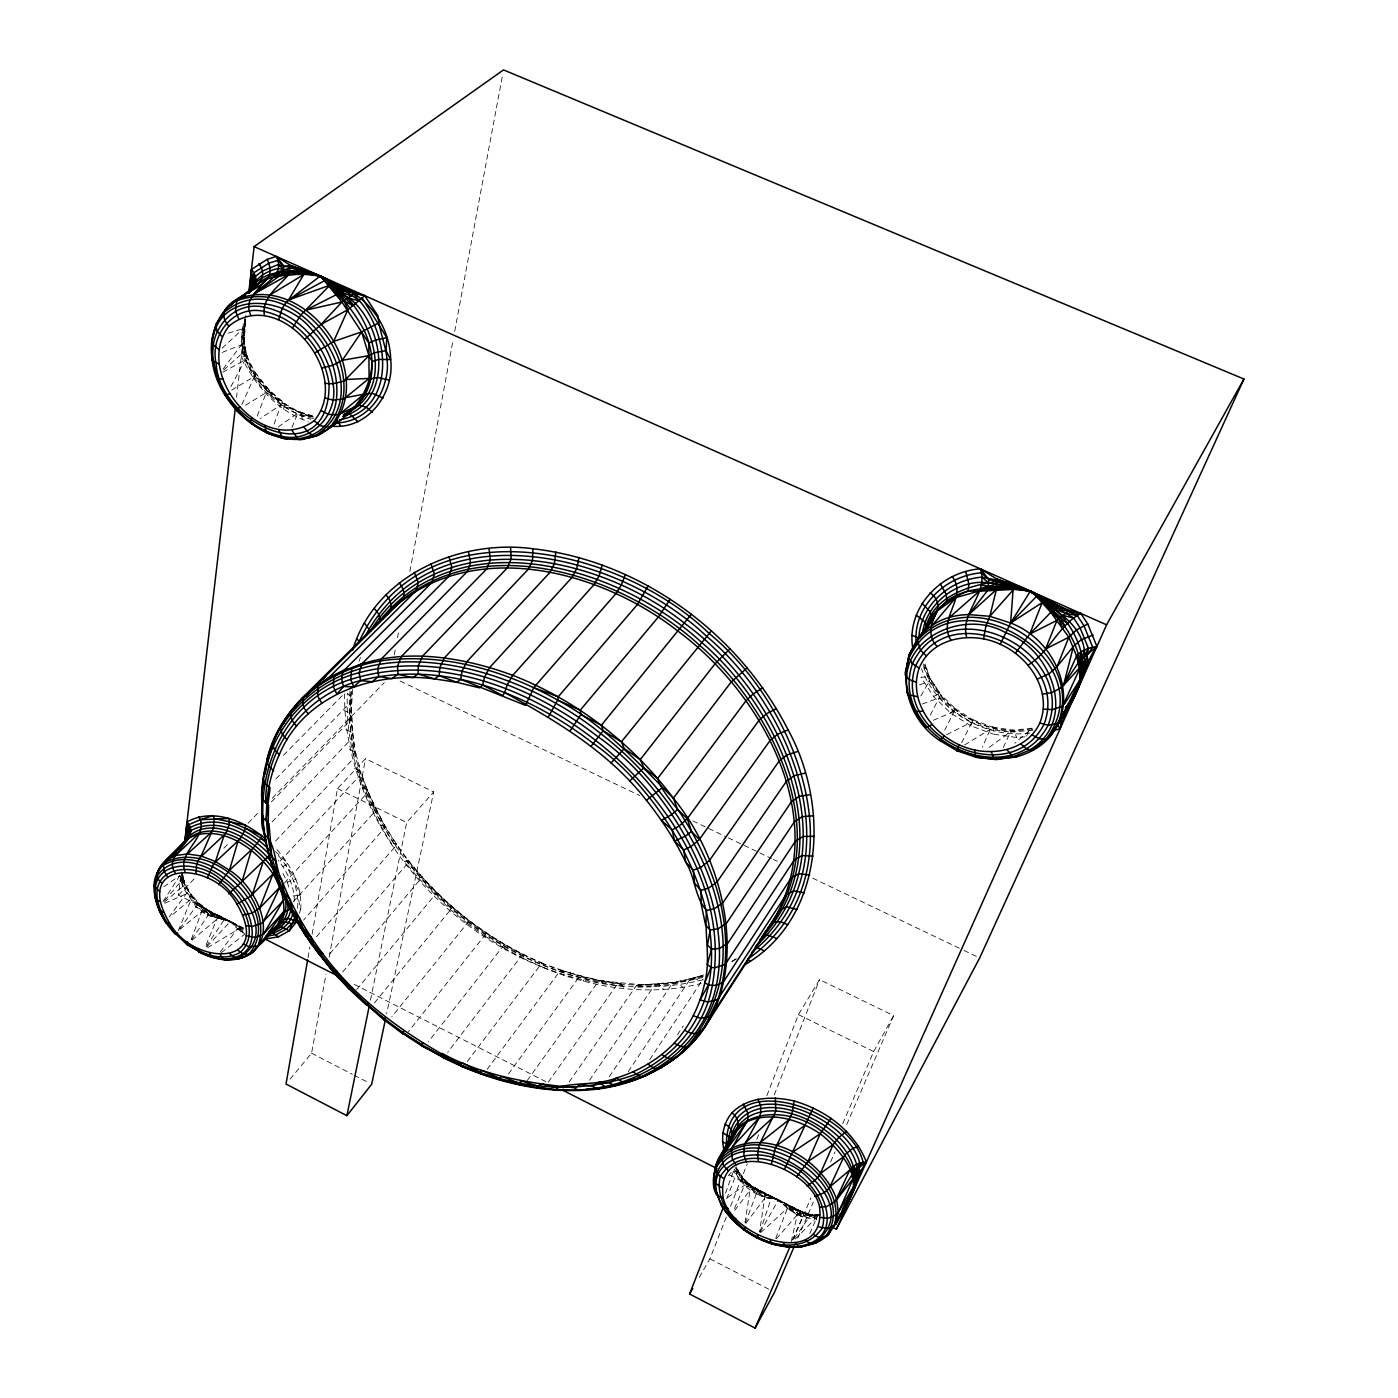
<?xml version="1.0" encoding="UTF-8"?>
<svg xmlns="http://www.w3.org/2000/svg" width="1398" height="1398" viewBox="0 0 1398 1398"><rect width="100%" height="100%" fill="white"/><g stroke="black" fill="none" stroke-linecap="round" stroke-linejoin="round"><path stroke-width="0.75" stroke-dasharray="5 3.75" d="M191.701 939.666L208.057 915.323L209.385 910.919L197.38 903.091L191.561 895.926L182.317 880.757L182.194 872.562L183.889 881.352L188.59 890.613L169.525 916.476M759.918 1232.005L771.783 1196.723L750.342 1185.469L744.173 1179.825L735.82 1167.68M735.837 1170.86C751.058 1192.11 779.123 1198.191 799.866 1212.8C805.3 1214.932 814.684 1211.944 816.799 1219.231L778.441 1199.764L756.528 1191.044L750.569 1186.745L739.105 1172.171L733.391 1171.07L740.346 1180.419L765.3 1193.56L759.568 1231.918M222.859 372.183L244.912 360.125L247.306 357.399L244.178 343.454L245.454 319.915L236.542 397.469M294.296 901.221C294.419 886.332 287.394 871.95 278.342 860.399M278.447 855.646C290.976 870.43 299.591 889.67 297.477 909.347L300.692 909.102C302.597 886.21 290.662 865.013 275.913 848.411M245.559 319.845C235.021 363.532 272.051 405.385 312.051 417.355M191.264 939.421L203.409 907.18L198.306 902.759L195.895 903.929L189.813 896.467L180.167 880.635L181.216 875.375M702.984 979.788C530.821 1022.62 342.3 867.494 344.52 691.765M313.414 418.509C269.866 409.911 231.841 364.476 245.122 319.233M351.649 691.241C348.784 706.969 355.302 724.566 350.95 739.42L272.033 821.972M245.332 319.967C233.641 363.917 271.596 406.731 312.54 416.604M312.68 416.202C282.676 408.688 258.979 384.485 247.114 356.507L245.978 356.001L244.196 343.104L244.51 328.285L243.811 342.755L241.33 356.315C254.436 385.236 277.678 411.222 308.276 421.584M302.44 419.819L301.217 412.76L280.928 404.913L260.115 418.544M745.396 1222.953L756.248 1193.962L756.405 1189.925L742.495 1179.825L740.346 1180.419L749.765 1184.595L771.818 1197.859C754.536 1196.496 740.765 1185.399 734.142 1169.41C744.715 1181.467 753.889 1197.667 771.818 1198.733C789.433 1201.581 803.483 1218.532 822.688 1215.404M222.177 352.436L242.903 344.24L245.314 319.198M924.707 664.644L929.041 676.912L940.924 694.526L929.827 716.073M245.856 315.424C239.058 335.677 239.145 359.915 255.659 375.695L231.701 390.077M569.126 1082L636.527 985.45L675.059 982.06L692.534 978.303L696.99 979.264L701.114 983.476C648.689 996.966 592.839 988.054 543.438 967.626L542.721 963.205C490.296 941.064 443.83 905.31 408.6 860.661C391.772 838.905 377.617 815.104 367.202 789.625C365.839 787.948 363.532 787.843 361.54 787.79M244.301 328.425C239.477 336.184 241.365 349.448 247.306 357.399L243.811 342.755L245.786 319.775M814.387 1215.474C789.59 1209.707 768.481 1193.927 744.452 1185.364L736.274 1167.033M1024.979 736.833L1016.695 737.515L993.331 734.142L993.576 728.76L992.458 726.977L990.273 729.319L982.392 747.091M243.846 928.289L178.472 895.104L180.639 876.494M350.042 691.084C345.725 746.078 365.315 800.844 395.686 846.087L315.354 937.988M350.933 692.569L349.413 721.246L354.218 757.786L274.41 842.295M352.593 689.598L350.758 719.306L355.546 755.899L354.218 757.786M247.306 357.399L244.912 349.937L244.021 355.948C256.935 384.415 280.194 410.191 310.828 419.278M744.994 1222.726L750.569 1186.745L749.765 1184.595L744.173 1179.825L742.495 1179.825M744.173 1179.825L745.396 1183.302L733.828 1209.952M184.553 888.656L187.909 888.726L193.116 897.324L169.857 916.948M308.014 957.717L309.884 947.023M312.121 934.161L337.477 788.577L365.472 758.712L433.695 791.897L386.617 1013.812M290.05 1079.169L311.579 1053.201L326.031 974.249M329.159 957.176L365.472 758.712M394.306 654.963L395.494 648.532M397.504 637.803L398.692 631.389M409.894 571.38L453.109 339.924M454.7 331.361L502.721 74.181M543.438 967.626L523.656 958.591L523.621 954.485L521.629 955.585L447.692 1052.24M370.453 1000.147L406.678 822.531L433.695 791.897M252.129 376.516L256.655 374.384L255.659 375.695M351.457 699.297L349.657 703.404L274.2 780.626M791.233 1241.616L797.244 1214.827C804.427 1207.051 813.688 1220.262 822.199 1216.924M243.2 927.923L218.123 916.214L195.895 903.929L218.228 915.742L204.842 947.896M355.546 755.899L350.723 715.217L350.968 697.113L347.368 693.216C345.026 748.122 363.847 802.644 394.358 847.852M206.327 946.376L223.802 920.338C224.798 914.676 211.884 915.445 209.385 911.356C195.283 903.964 185.445 889.268 181.723 874.012L182.701 887.136L195.895 906.673L208.057 915.323L230.355 921.439L241.242 927.433L205.751 948.735M182.893 879.237L182.124 873.278L182.893 879.237L163.514 901.832M354.62 768.498L360.562 771.014L359.164 776.222L280.019 861.168M299.417 913.191L300.692 909.102L297.582 895.594L291.081 896.083M961.702 742.722L973.06 719.795L970.824 725.789L993.331 734.142M970.824 725.789L950.465 712.945L933.497 696.431L920.95 677.209L929.041 676.912L940.138 693.95L955.533 708.751L944.768 730.106M283.619 409.23L284.545 403.375L269.395 390.322L256.655 374.384M523.656 958.591L504.311 948.176L505.202 944.978L504.259 944.664L428.47 1041.685M274.095 424.118L280.928 404.913L282.274 403.34L284.545 403.375M359.059 661.359L360.492 657.375M291.955 427.526L298.176 412.288M725.492 1193.263L733.408 1171.402M359.303 769.756L374.315 807.153L385.306 827.197L303.593 920.094M257.215 416.062L266.336 392.488L269.395 390.322L266.511 394.498M775.698 1238.366L787.389 1208.309L790.726 1206.474L803.256 1212.293M726.663 1198.872L739.28 1166.474M766.873 1095.63L798.415 1014.651L819.56 979.596L893.654 1015.63L846.174 1125.862M699.227 1277.353L709.922 1258.829L726.593 1216.33M730.577 1206.212L747.266 1163.73M756.79 1139.44L759.184 1133.376M774.282 1094.931L819.56 979.596M223.872 369.858L245.314 350.409M809.722 1233.735L817.515 1215.998L797.262 1214.827L787.389 1208.309L778.441 1199.764L765.3 1193.56M179.608 928.919L198.638 902.986L192.749 895.891L189.813 896.467M178.35 930.631L190.81 900.399M1003.31 747.546L1011.191 730.472L1032.091 728.183L1014.878 743.159M1026.586 736.099L1028.963 730.507L1032.825 729.179M792.911 1239.921L810.962 1197.841M842.749 1123.712L873.68 1051.558L893.654 1015.63M797.839 1238.069L813.374 1202M830.639 1161.93L834.956 1151.9M395.686 846.087L396.193 843.658L391.632 843.798M920.845 695.977L930.264 679.515L925.249 664.05M241.889 404.564L254.087 377.25L267.822 390.898M792.474 1239.851L802.697 1216.959L807.03 1213.953M504.311 948.176L485.543 936.45L486.277 933.427L408.443 1031.602M230.95 386.547L244.912 360.125M244.912 349.937L241.33 356.315L245.978 356.001M760.285 1232.057L778.441 1199.764L799.866 1212.8L809.914 1216.068L812.92 1214.792L820.906 1214.722M163.094 901.5L179.853 875.515L192.277 898.704L208.057 915.323L230.355 921.439L240.491 927.556M677.366 1034.974L683.255 1025.992M649.721 1059.649L703.072 979.124M628.209 1071.637L688.917 980.907L692.534 978.303L701.761 975.315M609.213 1076.792L671.564 984.629L673.172 982.916L677.104 982.112L682.801 987.372M589.467 1080.252L653.53 986.691L656.92 984.157L677.104 982.112M794.326 1238.523L809.914 1216.068M548.313 1082.104L616.011 985.957L620.747 983.51L624.294 988.736M485.543 936.45L467.474 923.501L469.379 920.618L391.737 1016.94M527.203 1080.584L598.309 981.536L601.262 980.732L620.747 983.51M508.47 1073.944L578.964 977.237L581.673 976.398L601.262 980.732L604.093 985.835M220.29 952.073L237.311 928.779L230.355 921.439L209.385 910.919M487.186 1069.313L559.654 971.453L562.118 970.527L581.673 976.398L583.787 981.309M467.299 1061.484L541.742 963.292L582.704 977.272L622.197 984.472M745.973 1223.163L765.457 1197.265L778.441 1199.764C789.188 1208.868 800.617 1220.716 816.135 1217.885L795.252 1239.117M223.138 368.967L241.592 344.659L242.588 352.541M734.719 1210.388L749.905 1190.345M164.213 902.217L184.134 885.353L184.728 882.365L181.915 871.88M374.472 1002.908L452.725 907.04L450.226 909.434L418.614 878.276L404.494 861.395L408.6 860.661L406.608 864.628L328.425 955.341M356.7 989.574L436.962 892.448L433.904 894.336M342.702 972.012L422.231 876.948L418.614 878.276M776.327 1238.768L797.244 1214.827L802.697 1216.959M283.078 866.568L287.639 863.317L274.742 850.823M293.248 901.762L373.825 812.71L375.398 808.027L370.051 806.873M284.353 883.152L365.717 794.571L367.202 789.625M206.921 946.691L230.355 921.439L243.042 929.653M728.271 1175.648L731.206 1172.538M950.465 712.945L955.533 708.751M178.472 895.104L195.126 877.909M223.872 848.236L229.919 841.98M248.075 823.23L258.665 812.29M272.278 798.241L384.24 682.626M271.439 801.875L349.413 721.246C353.729 717.139 348.993 711.425 344.31 710.586M283.427 755.322L342.597 695.295M222.212 348.119L243.13 328.757M760.792 1232.529L787.389 1208.309L797.244 1214.827M192.12 940.085L217.424 918.766L195.895 906.673M180.01 929.286L201.539 911.636L208.057 915.323M221.251 952.72L244.895 934.074L237.311 928.779L243.374 933.025M989.225 747.371L1009.88 732.133L1035.935 730.071M727.642 1197.544L744.452 1185.364M278.185 426.984L296.935 413.773L314.585 417.216M163.846 886.734L179.853 875.515L182.701 887.136M282.92 873.453L287.411 882.243L295.974 879.097L285.856 865.292M245.384 405.28L266.336 392.488L282.274 403.34M964.585 744.959L990.273 729.319L1009.88 732.133M731.696 961.422L737.13 958.189M732.08 961.527L737.532 958.277M933.497 696.431L938.565 694.107L940.924 694.526M946.673 734.701L971.33 722.294L990.273 729.319M242.903 344.24L244.178 343.454L244.003 328.565M164.789 903.248L186.388 893.846M933.375 720.267L954.222 711.495L971.33 722.294M922.278 704.033L939.945 697.602L954.222 711.495M919.535 684.828L929.408 681.438L939.945 697.602M690.542 979.194L707.091 973.812M702.18 975.909L673.172 982.916L636.527 985.45M703.369 976.223L671.564 984.629L634.972 987.128M702.652 977.429C556.421 1015.42 402.449 906.725 357.276 768.9M297.582 895.594L300.395 894.703L293.65 880.565M228.258 333.178L242.483 328.827M380.116 825.571L384.101 825.397L396.316 844.654M1031.969 728.777C986.831 737.637 936.433 709.188 924.777 663.91M1029.872 733.129C985.136 738.791 937.237 711.04 921.457 668.559M819.141 1214.914L798.59 1213.639L788.14 1207.785M638.239 984.611L658.808 984.227L663.805 989.539M805.615 1214.39L812.92 1214.792M992.458 726.977L1013.847 730.333L1016.695 737.515M623.403 986.254C537.793 976.52 459.488 927.503 406.451 860.591M1015.035 731.836C975.14 729.773 935.14 703.998 922.995 664.959M349.413 749.101L355.564 752.316L360.964 772.587M198.324 903.755C208.686 919.639 229.534 917.7 242.588 929.792M299.871 412.043L312.401 415.8M560.982 970.562L599.829 980.697L639.969 984.681L644.251 989.976M771.818 1198.261C753.749 1195.5 742.74 1180.559 735.121 1165.285M217.651 917.997L223.907 919.936M208.599 913.977L230.355 921.439L243.549 932.938M345.953 729.739L350.898 732.01L352.733 735.54M756.475 1192.372L765.51 1195.552M1012.536 729.861L1013.847 730.333M756.143 1189.034L778.441 1199.764C766.943 1195.045 754.046 1191.288 745.676 1181.625M197.38 905.013L224.152 918.958M203.094 908.683L208.984 912.894L223.995 919.587M973.06 719.795L993.174 727.362M541.742 963.292L562.94 971.348L563.534 975.227M183.889 881.352L180.167 880.635L182.876 877.297L184.728 882.365M243.479 929.233L239.722 927.748L243.654 929.53M218.001 916.739L224.064 919.272M242.099 930.002L238.149 928.359L243.147 931.208M790.097 1206.701L808.359 1214.093L816.799 1219.231L728.707 1174.512M543.35 963.938C483.691 939.141 431.615 896.607 395.319 843.169M765.405 1194.172L771.801 1197.09M789.468 1206.998L801.071 1212.311M218.228 915.742L230.355 921.439L209.246 912.02L198.306 902.759L203.409 907.739M400.125 681.071L639.812 795.584M692.849 820.923L726.244 836.878M728.218 837.821L771.434 858.459M773.391 859.403L777.323 861.273M812.692 878.171L961.999 949.504M963.973 950.448L977.726 957.018M337.477 788.577L406.678 822.531M798.415 1014.651L873.68 1051.558M354.288 984.384L546.356 1081.895M311.579 1053.201L352.279 1074.223M354.218 1075.219L367.796 1082.227M709.922 1258.829L768.83 1289.236M524.058 955.131C479.007 932.501 439.077 899.91 407.849 860.347M808.586 1217.955L798.59 1213.639L788.822 1207.348M209.246 912.02L217.843 917.333M955.184 708.594L973.218 719.97M209.385 911.356L198.306 902.759M756.405 1189.925L745.256 1180.436M450.226 909.434L467.474 923.501M735.033 1167.26L739.542 1175.421M385.306 827.197L367.552 791.041L360.562 771.014M923.257 663.98L929.408 681.438M183.155 878.206L184.816 883.728L182.09 880.338L180.971 874.764M287.411 882.243L289.508 890.142M355.564 752.316L356.018 754.029M245.069 351.003L243.619 328.67"/><path stroke-width="1.5" d="M1000.199 644.251C972.396 631.022 931.889 637.016 919.168 668.122C908.298 699.402 930.823 731.94 958.941 744.68C986.289 757.873 1025.887 752.893 1039.832 722.993C1052.519 691.189 1029.243 657.025 1000.199 644.251L1010.649 622.966L1013.463 584.748L996.757 578.964L980.417 568.864C940.452 571.415 904.96 609.091 913.086 650.07M236.961 904.104C273.851 968.045 192.924 965.756 169.56 923.047C131.534 858.687 213.457 860.329 236.961 904.104L250.364 896.345L275.004 871.933C257.948 844.427 210.504 813.321 183.225 843.378L186.546 839.08C218.472 821.814 255.257 847.293 273.012 873.855C282.815 889.81 292.322 919.657 271.212 930.876M249.263 292.916L251.465 269.464L267.158 259.346C270.111 265.358 272.068 274.095 266.581 279.251C258.228 293.091 208.005 302.702 228.923 326.118C192.382 373.808 262.981 458.212 314.148 420.781C353.851 374.192 279.583 284.266 228.923 326.118M287.988 903.23C288.967 914.869 282.309 926.891 271.055 930.928M724.444 1151.62C720.582 1138.234 722.871 1123.52 732.01 1112.756C751.041 1128.256 719.987 1148.492 716.475 1163.66C713.854 1173.359 708.681 1195.36 723.203 1197.841C731.573 1238.279 826.515 1270.1 819.577 1207.208C812.081 1165.67 714.395 1133.743 723.203 1197.841M1052.677 731.084L1060.226 728.498L1057.674 725.614L1078.277 688.113L1080.112 679.603L1079.571 660.817L1080.969 651.73C1072.249 619.209 1045.285 594.395 1013.463 584.748M840.111 1213.779L842.278 1215.91L842.575 1209.847C852.465 1196.531 858.931 1180.96 856.52 1164.202C843.641 1117.981 741.394 1075.132 729.773 1142.393M267.158 259.346L276.332 256.463C289.928 283.777 237.975 287.569 250.749 315.074M944.332 736.012L939.823 740.556C885.878 705.081 897.132 615.767 968.779 614.596L987.704 590.34L988.84 579.523L980.417 568.864C988.823 593.643 959.622 612.551 966.717 637.436M212.513 347.263L212.059 358.954C216.83 411.536 285.07 465.132 332.409 425.936C377.617 370.19 304.956 273.099 238.569 298.77C217.441 311.3 207.918 336.796 212.409 360.614L219.189 364.092M330.26 425.988C366.835 430.933 394.778 394.061 390.671 359.601C389.85 324.266 366.87 295.502 334.646 283.532C308.871 266.214 271.736 265.9 250.871 290.714C258.56 285.646 256.865 275.441 251.465 269.464L252.479 286.153L249.962 292.392M422.685 1042.646L421.916 1045.756L441.855 1056.766L461.025 1065.818L482.729 1074.014L461.812 1066.447L442.432 1057.307L442.083 1053.358C482.922 1075.744 529.073 1083.502 574.718 1087.714L576.623 1089.514L580.799 1090.37C539.908 1092.048 499.243 1082.489 461.812 1066.447L460.658 1064.35C408.373 1036.652 358.622 1002.069 323.025 954.03C306.057 931.452 291.85 906.778 281.854 880.338C274.864 867.092 276.664 850.001 267.927 838.014L268.556 805.405L265.603 802.749C265.568 746.427 305.9 694.299 360.509 680.581C442.502 659.244 528.619 693.425 593.259 743.404C691.835 812.098 779.769 1004.096 635.548 1074.363C512.28 1119.746 376.604 1038.015 308.154 936.625C273.222 883.938 251.116 815.069 279.32 754.658C303.785 694.981 374.175 670.883 434.359 678.886L439.147 675.671L439.881 667.493L444.354 657.916L528.479 569.056L532.516 560.214L532.918 548.75C459.662 538.859 374.944 575.207 352.646 650.175M198.376 948.526L198.726 951.828C215.065 960.758 237.398 964.148 253.108 951.968C265.707 935.769 290.033 922.488 285.384 898.477L261.461 923.362L252.339 926.385L245.996 925.843M335.223 422.895C360.247 423.245 381.27 402.729 385.726 378.736C391.824 356.839 379.784 336.638 377.984 315.896L364.721 295.677L345.568 289.596L320.352 275.983L290.697 265.515L276.332 256.463L283.951 266.336C312.593 269.517 336.219 284.476 359.111 300.483C389.972 334.471 397.102 409.894 339.295 419.837M974.948 750.079L975.105 755.654L976.555 757.436L996.372 759.586L1017.22 756.423L993.803 758.485M266.371 839.744C245.611 821.5 213.387 807.223 187.017 821.937C202.99 840.792 161.329 853.234 175.292 872.911M318.796 953.034L333.266 971.942L349.046 988.893L366.189 1004.952L368.443 1002.925M732.01 1112.756C748.245 1096.556 773.164 1095.997 794.204 1101.03L791.915 1113.804L775.348 1148.09L771.469 1163.992M265.113 425.569L266.267 432.646L284.283 438.762L302.789 439.461L304.974 438.256M297.075 917.368L296.883 921.387L289.281 930.788L278.429 936.8L265.061 939.054L336.831 975.507M1042.628 694.055L1051.331 692.761L1061.764 687.466L1079.571 660.817L1096.906 646.47C1085.04 662.512 1079.903 687.781 1071.27 702.285C1081.248 687.309 1083.345 669.188 1080.969 651.73L1088.395 648.253L1096.906 646.47L1087.749 623.98L1080.811 613.407C1065.381 610.734 1050.282 600.756 1036.477 596.439L1010.649 622.966L989.836 616.291L968.779 614.596L996.355 589.676C1027.093 582.04 1051.209 603.884 1077.264 615.504L1083.887 625.605L1092.659 647.117L1086.945 655.365L1083.485 675.024L1078.277 688.113L1065.573 712.316L1060.226 728.498L1061.362 719.288M845.388 1203.783L854.195 1189.279L856.52 1174.04L854.37 1170.947C846.105 1123.677 749.852 1079.728 730.735 1140.751L728.183 1136.102L722.888 1132.799M357.958 421.812L350.321 414.437L344.974 413.895C375.713 398.884 377.635 357.766 364.004 330.173C355.249 313.467 343.296 299.102 330.505 285.402C321.697 272.033 303.978 271.806 290.697 265.515L283.951 266.336L278.202 264.537L262.142 271.142L255.397 276.385L249.106 292.671M916.214 615.137L924.969 622.04L926.42 627.23L931.348 617.322L946.761 601.035L946.306 594.5L940.26 583.84M1084.411 649.825C1085.267 672.386 1078.277 694.212 1064.227 711.949L1065.573 712.316L1078.277 688.113L1081.877 676.684L1083.59 663.858L1081.51 658.755L1084.411 649.825C1080.689 626.269 1061.344 613.792 1043.153 601.926C1027.163 585.011 1003.187 581.271 981.745 577.164C949.889 579.716 920.461 604.932 918.818 637.925L911.933 635.286M278.849 430.042L282.379 437.923L300.43 439.636L317.713 435.617L332.409 425.936C355.511 411.728 371.064 388.819 372.165 361.453L378.998 359.391L390.671 359.601L386.023 350.688L386.809 337.687L362.082 297.949L364.721 295.677L343.681 290.976L320.352 275.983L278.167 268.486C265.795 271.142 254.523 278.656 249.875 290.749L253.789 272.837L268.8 263.191L277.59 260.43L283.951 266.336L282.204 274.078L253.685 294.122L266.581 279.251L289.788 271.928L304.694 272.977L305.271 270.461M745.186 964.515C825.711 917.298 829.398 804.776 788.105 729.896C738.843 633.574 641.175 561.105 532.918 548.75M602.276 564.949L599.113 575.889L594.063 584.591L512.751 675.321L507.229 684.74L504.678 692.569C556.893 721.193 609.266 752.474 646.418 800.32C661.691 819.438 675.042 840.058 685.719 862.094C695.295 877.035 694.579 897.306 706.584 910.413C704.208 934.458 710.9 958.748 704.784 982.689C700.066 1005.11 689.756 1026.289 674.168 1043.17C658.423 1059.579 638.274 1071.2 616.64 1077.945C597.278 1085.547 575.626 1082.139 556.334 1087.644L542.302 1084.114L537.496 1086.001L522.345 1081.231L518.378 1082.803L502.197 1076.652L499.103 1078.085L481.995 1070.431L479.811 1071.917L461.899 1062.637L460.658 1064.35M846.804 1202.088C866.393 1178.706 838.468 1148.195 820.224 1133.743C799.184 1119.693 771.224 1110.973 746.951 1121.755C729.441 1134.739 717.908 1156.565 713.539 1177.658M185.06 841.474L187.017 821.937L187.944 834.781L183.225 843.378L188.485 838.223C176.253 852.431 156.244 863.125 154.077 883.606C152.976 902.916 162.587 920.793 175.536 934.458L177.703 933.043M578.702 1090.423C626.951 1089.619 676.352 1068.404 704.19 1027.897L770.665 924.987C833.82 823.527 764.077 695.156 678.24 631.354C599.305 569.336 469.955 535.784 389.028 611.887L301.461 698.773C276.105 724.514 262.876 760.197 261.548 796.004C264.362 808.813 257.145 828.315 267.927 838.014M262.457 789.695L263.506 777.952M721.49 1205.303C738.074 1232.18 769.337 1248.309 800.6 1246.964L817.236 1242.175C782.373 1256.889 740.189 1236.251 721.49 1205.303L721.665 1203.381M578.982 557.435L576.762 568.654L572.044 577.444L489.737 667.475L484.564 676.999L482.642 684.985L479.654 687.886L456.796 682.294L434.359 678.886L418.159 673.993L412.62 677.681L397.923 674.255L391.789 678.642L378.648 676.475L372.095 681.752L360.509 680.581L353.729 686.907L343.646 686.488L336.848 694.037L333.388 686.82L333.86 676.387C388.015 644.775 456.412 654.561 512.751 675.321C576.378 700.241 632.473 743.526 673.347 798.223C736.309 874.624 760.355 1019.981 653.775 1070.868C679.533 1059.614 699.052 1037.403 712.805 1013.375L779.298 910.5L786.637 906.83L796.912 909.451M439.147 675.671L456.796 682.294L460.711 679.358L462.039 671.232L466.862 661.656L550.113 572.254L554.482 563.411L555.792 552.035M158.708 908.543L165.785 922.593L169.56 923.047M184.536 843.151L235.528 406.136M248.774 292.531L254.139 246.607L503.507 69.9L1243.923 379.015L979.683 957.945L836.354 1229.174L832.806 1227.357M983.563 638.869L985.87 626.287L989.836 616.291L1013.637 589.414L1030.396 591.039L1046.822 599.62L1010.649 622.966C1072.144 646.785 1088.011 738.127 1015.367 757.139L994.869 759.149L975.682 757.069M269.517 850.001C249.858 830.062 217.511 812.902 190.233 827.581L184.536 842.4L188.922 824.61L200.351 819.682L229.115 818.442L229.307 824.575L225.742 833.47L199.39 858.18L196.716 864.034L195.912 873.366M253.789 272.837L252.409 283.532L249.875 290.749M844.602 1203.958C868.665 1181.083 842.61 1145.748 821.657 1131.314C793.173 1108.09 737.428 1105.224 727.1 1148.108M320.125 954.659L333.266 971.942L349.448 989.085L352.156 987.495M273.693 770.717L268.521 766.052L266.791 760.582C280.194 700.136 339.749 660.992 399.566 659.087C454.979 655.872 509.763 673.154 557.662 700.083C603.132 724.129 637.698 762.434 673.347 798.223L677.628 809.477L671.704 814.562L661.499 820.381L672.089 829.958L674.657 841.054L683.674 849.949L685.719 862.094L693.321 870.15L694.579 883.239L700.975 890.369L701.202 904.279L705.536 924.952L710.114 930.054L707.545 945.031L711.582 949.137L719.551 948.403L727.956 943.091L795.41 841.212L803.168 836.458L814.405 836.319M548.208 717.209L557.662 700.083L558.221 696.798L637.383 604.548L648.095 585.954M722.714 1142.009L728.009 1144.56C733.461 1069.33 846.699 1113.227 859.735 1162.926C858.337 1190.152 842.505 1213.744 827.424 1235.605C821.29 1240.201 811.958 1248.239 805.423 1239.781M307.647 959.867L286.013 1084.027L346.879 1115.691L371.676 1084.219L385.254 1020.208M721.525 1187.584L714.395 1182.446C728.515 1101.659 883.536 1196.758 812.902 1243.748M818.913 1226.92L828.839 1228.65L835.707 1224.159L856.694 1181.59L858.232 1172.8L853.654 1165.915L849.722 1170.161L835.043 1201.791L826.393 1206.614L819.577 1207.208M930.107 592.804C945.293 603.587 934.947 618.196 925.563 629.467C931.487 608.934 949.993 598.589 968.22 590.952L968.831 583.84L965.756 571.677M264.554 830.325L263.977 832.509C271.474 877.14 291.658 919.272 319.495 954.712L323.025 954.03L314.008 945.188L310.426 936.258L302.65 927.957L299.294 917.944L292.671 910.29L289.736 899.264L284.126 892.343L281.854 880.338L277.101 874.222L275.703 861.325L271.684 856.065L269.01 823.702L265.882 820.189L270.111 787.686L264.869 783.562L263.086 778.459M249.071 293.038L249.858 288.792M975.682 756.056L957.927 750.062L956.931 750.726L958.941 744.68M731.032 1141.589L731.626 1138.374M278.586 319.88L282.221 308.364L286.328 302.038L320.352 275.983L343.681 290.976L345.568 289.596M265.655 771.661L266.511 767.415M267.385 763.186L273.379 742.688M346.879 1115.691L369.142 1006.56M916.302 644.461C912.003 607.116 945.467 575.417 981.274 572.883L988.84 579.523L1030.396 591.039L1073.629 618.003L1079.99 627.667L1088.395 648.253L1086.945 655.365L1088.028 661.237L1083.485 675.024L1080.637 678.537L1059.824 721.42L1048.43 738.127L1032.283 750.219L1026.744 748.944L1020.907 744.033M207.393 877.839L213.649 863.719L239.722 839.324L244.58 830.954L245.629 825.187L214.243 818.581L213.143 815.593L200.351 819.682L198.813 816.799M916.197 682.049C911.583 680.913 905.17 678.484 905.188 672.822L909.679 653.268L917.612 641.367M905.432 675.112L908.787 655.575L918.416 637.995L937.272 610.874L955.83 597.575L996.599 586.164L1030.396 591.039L1059.125 606.365L1050.807 612.307L1029.697 634.133L1015.437 653.198M218.577 884.812L229.464 870.255L253.195 848.132L261.024 838.118L261.601 835.41L229.691 821.447M851.854 1193.647L855.489 1183.162L854.37 1170.947L866.393 1161.983C854.283 1131.209 825.327 1109.96 794.204 1101.03M922.418 633.888C925.843 603.01 958.539 578.492 988.788 582.809C1005.022 586.409 1023.825 585.36 1037.351 596.02C1050.23 605.317 1064.804 612.184 1080.811 613.407C1058.478 625.343 1049.566 651.957 1028.142 665.081M924.969 630.446C931.61 597.296 967.381 585.657 996.739 581.603L1013.48 586.828M1057.674 725.614L1058.478 721.927M1082.629 675.828L1085.652 662.442L1083.992 656.92L1088.395 648.253M834.082 1226.238C851.19 1170.79 747.843 1112.371 715.549 1166.072L713.522 1180.087L714.395 1182.446M842.365 1209.672L851.33 1194.661L835.707 1224.159L838.346 1212.555L853.846 1177.151L860.172 1171.786L866.393 1161.983L859.735 1162.926L853.654 1165.915L852.92 1179.003L854.51 1184.997L836.703 1214.722L827.931 1218.34L820.976 1217.623M266.791 760.582C271.596 747.685 275.231 733.006 284.388 722.469M262.125 793.61L262.265 816.327L264.379 834.606M186.563 944.209L200.788 952.318L186.86 944.489L187.524 941.728M989.836 616.291L996.355 589.676L996.757 578.964L1013.463 585.832M1010.649 622.966L1030.396 591.039C1060.575 614.666 1095.071 656.046 1074.188 695.872L1059.824 721.42L1074.852 695.348M399.164 582.809C403.113 587.492 406.189 595.251 401.733 600.581L314.218 687.466C296.149 702.827 281.348 721.578 272.645 743.649L274.27 749.503L279.32 754.658M731.171 1141.415C734.597 1134.949 731.573 1127.085 724.985 1124.237M1088.028 661.237L1081.86 665.448L1063.546 685.282L1073.384 646.488L1081.073 639.795L1093.149 635.076M291.431 710.516C289.246 716.143 292.462 722.189 296.603 725.999M184.571 842.382L187.384 830.045L190.233 827.581L184.361 841.946L190.879 830.622C217.738 816.257 249.281 833.697 268.381 853.374M184.309 843.309L187.909 832.439M303.628 697.427C301.356 703.177 304.205 709.485 308.172 713.714M162.308 883.379C152.609 877.088 158.953 866.341 165.733 860.591L185.113 840.897L159.197 868.735L158.184 872.282M385.533 1017.989L384.45 1019.282L366.363 1004.201L383.908 1019.876L385.726 1017.325M711.582 949.137L707.283 964.358L710.988 967.468L715.007 967.696L725.212 964.393L794.309 859.98L801.998 855.506L813.112 856.135M712.805 1013.375C730.123 972.396 729.074 925.825 715.147 884.043C707.58 862.007 697.672 840.757 685.23 821.028C677.139 806.069 663.019 794.815 657.619 778.459L643.831 767.817L640.267 759.586L624.259 748.577L621.428 741.779L603.202 730.735L601.35 725.282L580.921 714.518L580.205 710.236L658.231 617.165L670.149 599.27M277.101 874.222L275.039 873.191L268.241 853.13L268.486 849.093M159.844 891.854L154.339 885.93L157.153 875.812M414.21 572.341L418.352 582.529L416.045 590.76L328.705 677.733L317.8 685.999L317.713 696.134L321.627 703.019M229.394 959.22L241.347 958.084C283.427 942.549 257.267 887.381 229.464 870.255L237.94 841.439M228.678 893.776L242.081 881.456L251.325 850.176M250.312 290.976L255.397 276.385M842.278 1215.91L845.458 1205.391L854.195 1189.279L860.172 1171.786L858.879 1167.959L863.108 1162.175C850.264 1107.723 721.281 1063.843 726.611 1148.562M860.172 1171.786L856.694 1181.59M304.694 272.977L288.495 299.976L334.646 283.532M274.113 867.948L273.816 871.74L275.039 873.191M625.395 574.473L621.289 585.063L615.906 593.661L533.739 687.624L525.631 705.431L460.711 679.358M160.298 901.745L155.964 899.316L155.283 893.637M184.763 841.806L185.969 835.375M813.601 1234.469C818.931 1239.432 829.748 1238.279 830.22 1229.681M295.205 916.284L289.281 930.788L281.208 926.699L272.418 929.67M252.409 894.388L263.296 861.238L269.971 854.825M292.951 912.754C290.801 923.711 280.701 931.889 270.024 933.602M229.464 870.255L215.467 861.552L224.029 835.62M448.985 556.614L451.834 567.553L449.02 576.098L362.344 663.403L351.667 668.733L350.741 679.428L353.729 686.907M950.832 639.987C937.307 618.825 968.098 597.121 952.248 576.727M394.795 1026.866L402.729 1033.664L403.847 1030.606M937.044 646.313C926.822 636.3 931.313 621.865 937.272 610.874M842.575 1209.847L844.235 1205.373M292.671 910.29L289.788 908.7L290.277 905.397M813.217 1107.898L784.523 1169.182M251.85 417.635L250.469 422.144L250.731 423.349L253.038 423.245M757.576 1234.766L756.72 1237.807L758.066 1235.937M957.211 750.901L939.543 740.398L939.945 739.385M242.868 915.043L252.007 913.139L259.731 908.088L273.012 873.855M737.532 1128.85L721.595 1156.408L723.448 1165.338L728.113 1170.493M794.396 1246.09L774.544 1292.189L755.112 1328.1L689.598 1294.006L723.5 1206.963M1068.282 611.258L1056.993 620.363L1045.564 649.004L1068.841 637.243L1076.303 630.026L1087.749 623.98M735.995 1164.866L732.307 1158.977L731.329 1149.366L747.947 1119.291L747.93 1113.158L743.229 1104.175M1037.421 679.044L1049.356 673.626L1057.115 666.479L1068.841 637.243L1050.807 612.307L1036.477 596.439M276.053 927.643L283.305 912.23L291.011 908.77C289.369 919.622 281.889 928.307 271.649 932.029L269.202 931.959M710.988 967.468L704.784 982.689C710.411 987.145 719.918 986.027 724.409 980.417L791.198 877.874L798.8 873.698L809.722 875.026M165.733 860.591L175.362 855.541L187.419 853.951L201.12 855.995L213.44 828.21L214.243 818.581M917.49 696.746L908.333 694.561L907.04 692.919L907.686 688.899M746.34 1161.773L743.928 1155.482L744.138 1145.451L759.306 1117.649L760.931 1112.109L760.46 1105.346L757.996 1099.16M806.995 1185.993L814.929 1180.436L819.49 1175.403L833.138 1144.647L839.027 1137.221L846.576 1131.332M814.824 1196.426L824.138 1192.739L829.189 1188.37L844.776 1154.765L852.605 1148.527L858.617 1146.255M755.112 1328.1L790.342 1245.933M704.19 1027.897L717.593 999.622L786.165 894.755L793.662 890.841L804.287 892.85M1043.432 709.066L1052.205 709.66L1062.655 706.095L1079.483 669.223L1076.547 655.977L1068.841 637.243M796.65 1176.697L808.131 1161.354L820.224 1133.743L831.094 1118.243M1063.546 685.282L1076.547 655.977L1080.969 651.73M836.354 1229.174L1106.587 624.836L1243.923 379.015M314.725 353.047L333.633 341.479L347.892 309.709L362.082 297.949M389.378 380.151L377.914 377.547L371.169 378.718L364.319 393.817L338.98 414.769L328.513 414.42L321.278 410.663M758.432 1161.458L757.541 1155.115L759.149 1145.014L775.803 1111.235L775.366 1098.059M818.756 1240.201L828.997 1233.578L831.6 1228.056M263.558 921.579L279.827 887.153L259.731 908.088M1032.283 750.219L1050.108 736.257L1052.869 730.472M847.503 1200.48L851.207 1194.871L835.707 1224.159M365.28 635.95C434.743 506.688 618.895 552.892 706.462 636.195C793.54 708.506 857.324 868.123 751.565 952.545M292.357 328.041L300.989 314.83L329.421 285.681L320.352 275.983C297.582 271.894 269.814 266.074 252.479 286.153M856.467 1169.287L859.735 1162.926M1070.676 701.307L1078.277 688.113L1059.824 721.42M852.203 1193.001L854.195 1189.279M184.955 871.688C177.529 852.011 206.292 839.08 200.351 819.682M708.384 984.908L700.136 999.885L707.703 1001.999L717.593 999.622M838.346 1212.555L836.703 1199.536L854.37 1170.947M828.997 1233.578L833.121 1226.221M835.165 1222.551L837.227 1218.864M223.016 379.085L218.105 378.928L216.935 378.194L217.494 375.747M689.598 1294.006L692.796 1288.449M570.139 730.839L580.921 714.518M246.135 935.716L255.782 937.481L263.663 933.916L283.322 900.225M1050.108 736.257L1059.806 719.69M1061.956 716.003L1069.505 703.124L1065.521 707.772M250.364 291.238L256.131 283.025M186.86 944.489L175.781 933.584C191.841 949.522 218.053 965.004 240.281 952.318C258.962 935.437 244.965 907.145 230.6 892.221C198.359 852.605 130.713 865.921 167.673 923.396M264.379 315.459C261.356 297.634 278.849 286.695 288.46 274.724L290.697 265.515L305.079 271.387M1070.291 702.408L1074.52 695.505L1065.608 707.615M848.044 1199.606L851.854 1194.154L847.747 1199.991M716.475 1163.66L746.951 1121.755M1064.227 711.949L1074.276 695.732M848.429 1199.274L851.487 1194.486M1064.437 704.033L1080.112 679.603M693.845 1040.986L696.187 1037.368M698.511 1033.769L700.852 1030.151M681.909 1052.537L685.422 1047.137M504.678 692.569L502.686 695.61L482.642 684.985M1069.68 702.792L1074.188 695.872M377.687 623.368C458.125 518.518 618.213 565.631 701.289 642.119C781.639 710.743 843.85 850.106 760.058 939.613M919.884 637.977L923.292 632.875M321.75 368.093L333.039 365.21L342.3 360.282L361.628 331.868L377.775 323.392M272.488 863.527C255.292 839.988 209.018 811.12 185.165 840.408L190.879 830.622M265.218 773.793L263.68 775.995L268.678 756.807L267.402 758.013M362.344 663.403L359.129 672.683L360.509 680.581M825.222 1236.95C865.187 1183.058 747.528 1112.319 715.496 1168.728L717.943 1174.075L723.185 1178.252M683.674 849.949L691.101 846.489L699.315 839.534L770.018 740.608L777.62 734.247L788.105 729.896M156.139 879.359L154.339 885.93M198.726 951.828L211.273 956.861L225.305 959.867L239.075 958.853L251.116 953.558L260.08 944.279L283.305 912.23L263.663 933.916M691.311 614.281L601.35 725.282M673.347 798.223L745.938 700.87L753.225 693.897L762.766 687.833M591.162 746.165L603.202 730.735M657.619 778.459L731.241 681.944L747.283 667.807M640.267 759.586L714.937 663.928L730.088 648.724M764.252 933.2C837.839 842.365 776.362 711.599 699.035 644.775C617.584 570.576 465.866 523.551 382.196 619.297M253.108 951.968L261.793 940.924M851.487 1175.036L852.92 1179.003L836.703 1199.536C821.954 1157.247 761.77 1124.324 722.556 1153.927M621.428 741.779L711.355 630.83M157.048 873.278L164.23 862.741C210.102 839.062 274.899 897.726 258.036 945.922L249.281 946.848L243.322 944.034M157.205 875.934C193.745 825.239 299.312 928.779 236.629 958.783L229.936 953.89M1057.115 666.479L1073.384 646.488M1065.328 708.139L1069.505 703.124M383.122 398.046L372.462 393.362L366.014 393.799L355.669 406.136L348.853 410.995M918.416 637.995L923.187 632.315M931.802 625.92L955.83 597.575M624.259 748.577L611.031 762.993M386.285 615.05C393.397 610.052 391.667 600.074 385.796 594.849M250.592 290.871C260.36 285.192 267.28 273.938 258.822 263.715M226.231 393.677L225.235 395.232L230.093 393.624M218.105 321.33L216.393 323.218L211.657 341.374L212.409 360.614M643.831 767.817L629.519 781.115M732.36 1146.832L759.306 1117.649M239.914 406.748L236.751 410.61L251.605 423.716M304.712 339.382L321.138 324.353L341.916 302.003L353.834 294.052L359.111 300.483C345.236 299.189 334.594 288.827 324.913 280.561L288.495 299.976M260.08 944.279C269.342 937.604 276.926 916.092 291.535 923.763L296.883 921.387L287.866 918.381L282.379 919.709M325.262 383.401L333.074 383.768L344.135 381.007L368.932 355.651L374.472 352.733L386.023 350.688M291.535 923.763L286.8 928.779L276.42 934.528L265.742 936.345M159.197 868.735L181.723 844.951M661.691 788.192L646.418 800.32M332.409 425.936L336.656 421.689M290.469 711.495L296.603 705.396M305.83 696.256L308.888 693.198M322.711 679.463L325.786 676.422M242.081 881.456L263.296 861.238M171.57 856.991L176.218 852.588M1062.428 715.287L1065.573 712.316M175.362 855.541L198.446 833.977M745.239 1142.882L773.793 1116.81M745.85 1227.444L742.967 1229.226L757.209 1237.247L770.613 1242.735M187.419 853.951L210.574 833.086M251.972 288.565L255.205 285.664M301.461 698.773L314.218 687.466L328.705 677.733L344.782 669.659L431.842 582.564L434.394 574.159L430.864 563.569M948.962 617.899L979.369 591.162L1013.637 589.414M677.628 809.477L687.292 818.651L691.486 831.408L685.404 836.179L674.657 841.054M830.796 1186.028L849.722 1170.161L855.052 1175.491L856.048 1182.359M325.087 397.941L332.846 400.108L343.803 399.007L369.089 378.421L371.169 378.718M324.72 430.427L319.967 434.394L306.844 437.766M332.654 423.856L335.817 421.217M269.692 931.662L278.185 924.812M1029.662 750.079C1078.592 720.984 1051.908 648.899 1005.494 632.595C962.523 607.92 894.161 640.267 908.333 694.561M760.355 1142.428L789.486 1119.344M223.75 312.715C289.159 256.533 389.203 390.129 315.039 435.879L309.273 433.397L304.205 427.596M266.581 279.251L259.609 282.85L226.459 308.084L215.624 325.594L217.109 331.221L222.195 336.673M259.609 282.85L226.459 308.084L233.449 303.296M574.718 1087.714L580.886 1084.621L592.542 1086.159L599.2 1082.192L609.65 1082.978L616.64 1077.945L624.032 1083.066L636.055 1078.417M821.045 1172.992L843.204 1157.072M776.641 1145.521L805.335 1125.11M236.944 300.902L245.664 294.908M792.963 1151.969L820.224 1133.743M808.131 1161.354L833.138 1144.647M347.071 412.41L357.067 405.752L359.88 405.385L366.328 407.29L372.392 412.218M977.656 756.72L976.555 757.436L956.931 750.726M346.599 379.435L369.089 378.421L368.827 343.069L341.916 302.003L305.725 310.181L343.681 290.976M609.65 1082.978L614.543 1085.617L646.103 1075.534L652.237 1071.794M270.723 294.506L304.257 274.288L320.352 275.983L341.916 302.003M1037.788 595.793L1038.697 595.268M946.761 601.035C966.053 587.02 990.85 587.352 1013.567 588.593L981.361 585.325M253.685 294.122L288.46 274.724L304.484 273.659L276.105 274.882M932.064 724.618L926.996 727.065L924.707 726.645L913.541 708.873L925.441 727.222M321.138 324.353L347.892 309.709C343.349 299.085 336.848 283.584 325.472 280.421M537.496 1086.001L538.877 1087.766L559.829 1090.353L563.674 1089.269M710.359 1016.398L700.713 1018.356L693.391 1015.769M341.392 413.389L357.067 405.752M672.089 829.958L679.218 825.938L687.292 818.651L758.904 720.494L766.366 713.819L776.414 708.611M368.827 343.069L375.538 340.081L386.809 337.687M701.045 1031.672C696.012 1034.992 689.424 1033.349 684.705 1030.239M1056.993 620.363L1029.697 634.133L1042.279 602.363L1067.146 623.508M689.808 1045.285C670.97 1062.567 649.039 1076.67 624.032 1083.066M676.807 1057.185C672.001 1060.348 665.85 1057.954 661.936 1054.459M662.18 1067.286C657.549 1070.379 651.643 1067.67 648.165 1064.053M336.97 971.156L333.842 972.309L319.495 954.712L300.954 927.643L289.596 907.215M997.84 758.922L994.869 759.149L993.471 757.629L991.322 751.827M216.096 956.931L211.273 956.861L209.543 952.999M277.451 271.998L290.539 267.927L304.886 272.226M326.992 279.915L333.58 284.126M314.218 687.466L317.8 685.999M1034.136 748.367L1013.27 756.79L1006.979 749.782M187.489 837.018L189.971 836.126M980.54 588.645L996.687 584.014L1013.515 587.737M735.785 1218.444L732.15 1219.248L730.839 1217.518L733.898 1220.244M333.633 341.479L361.628 331.868L368.932 355.651L372.165 361.453M693.321 870.15L700.975 867.267L709.31 860.644L779.193 760.984L786.882 754.955L797.699 751.477M343.331 414.804C400.073 391.003 371.676 311.072 332.549 284.633M342.72 416.482C394.673 401.541 384.887 324.738 348.906 297.949M328.705 677.733L333.86 676.387M637.872 1077.543L646.103 1075.534M700.975 890.369L708.803 888.045L717.209 881.754L786.34 781.447L794.099 775.733L805.161 773.129M922.907 711.25L914.711 711.565L906.83 690.979M346.267 397.539L366.014 393.799M274.235 276.891L288.46 274.724L304.257 274.288M342.3 360.282L368.932 355.651M802.539 1246.719L786.497 1246.999L782.985 1242.577M310.426 936.258L305.673 935.681L299.923 925.459M601.332 1087.749L610.332 1086.316L596.981 1088.85L592.542 1086.159M706.584 910.413L714.518 908.63L722.958 902.671L791.443 801.77L799.237 796.371L810.438 794.606M351.667 668.733L344.782 669.659C340.71 674.29 341.462 681.176 343.646 686.488M586.915 1088.99L595.146 1088.273M987.704 590.34L996.355 589.676L988.211 588.313M710.114 930.054L718.1 928.814L726.541 923.187L794.448 821.744L802.26 816.677L813.514 815.75M561.769 1090.283L538.877 1087.766M614.543 1085.617L619.139 1084.464L605.858 1087.452L599.2 1082.192M596.981 1088.85L599.235 1088.78M728.078 1208.361L722.119 1206.858L715.636 1190.38L718.222 1195.954M968.22 590.952L979.369 591.162M314.008 945.188L311.649 944.454L305.603 934.406M282.204 274.078L288.46 274.724M979.666 756.947L985.73 757.611M163.618 912.387L158.813 910.063M518.378 1082.803L519.514 1084.516L542.302 1088.57M227.367 959.972L214.313 957.735L202.727 953.087M1077.264 615.504L1065.538 613.373L1055.403 609.213M302.65 927.957L300.028 926.787M787.983 1246.736L771.556 1243.87L770.228 1239.921M1062.969 615.4L1073.629 618.003M484.722 1074.66L502.651 1080.392L480.44 1073.489L479.811 1071.917M282.571 437.329L267.647 433.328L253.388 424.782M271.649 932.029L278.429 936.8M1039.832 722.993L1048.098 725.317L1058.076 723.378C1086.928 647.658 970.264 580.362 917.49 640.424L920.373 649.913L926.262 655.924M533.739 687.624L558.221 696.798M201.12 855.995L215.467 861.552M290.836 909.749L280.771 888.674L282.169 891.557L284.126 892.343M341.846 292.165L351.387 296.096M254.139 246.607L1106.587 624.836M557.662 700.083L580.205 710.236M349.448 989.085L339.19 977.185M445.385 1057.919L462.948 1066.202M1038.225 595.548L1046.822 599.62M561.874 1089.776L717.069 1168.588M787.703 924.707L781.098 921.876L774.876 921.981L772.43 923.152L762.137 936.31L767.362 934.878L776.764 938.53M919.168 668.122L912.44 663.648L908.962 658.196C950.885 567.745 1107.793 658.755 1045.966 739.192L1039.378 738.721L1032.126 734.929M426.827 1047.818L443.428 1056.993L422.283 1046.176L402.572 1033.384M218.892 349.64L212.024 343.611C217.372 288.163 287.149 295.957 313.012 331.343C342.65 360.457 352.016 431.388 298.019 438.762L292.182 430.741M519.514 1084.516L522.555 1085.267L499.977 1079.745L499.103 1078.085M271.684 856.065L269.534 854.79C247.988 786.637 278.639 701.359 350.741 679.428C444.948 649.755 546.129 694.841 616.203 757.646C677.855 814.44 728.183 898.687 712.333 985.38C699.821 1055.892 625.203 1095.595 557.977 1089.444L556.334 1087.644M263.942 429.763L267.56 431.947M674.168 1043.17L680.809 1046.525L687.239 1046.56C773.251 945.922 688.987 801.124 600.843 733.705C515.687 664.295 353.607 617.165 280.614 727.851L282.099 734.055L286.957 739.699M405.21 1034.328L423.122 1045.774L421.916 1045.756M245.664 828.105L265.987 841.544M764.252 950.815L755.374 946.743C857.044 851.434 779.105 691.626 684.566 623.298C598.571 553.905 438.657 520.353 370.33 631.11L364.459 623.071M383.943 1019.754L402.729 1033.664M1036.914 596.247L1060.645 617.269L1064.699 626.129M922.033 603.342L930.142 611.642L931.348 617.322M265.882 820.189L263.645 818.407L261.845 814.055M981.745 577.164L988.788 582.809M356.612 638.938L359.338 641.14C424.101 501.463 618.912 546.373 709.031 633.346C799.953 707.842 863.649 877.315 747.615 959.29L750.272 961.492M1037.351 596.02L1044.026 601.455M1050.807 612.307L1058.618 618.947L1063.039 628.453M237.8 950.221L243.042 953.785L248.652 954.415C286.345 912.352 206.887 838.398 163.426 865.362L164.09 871.321L167.568 876.896M325.979 280.264L352.96 305.62L344.1 300.954L336.411 294.576L330.505 285.402M278.202 264.537L283.689 269.325M265.603 802.749L261.95 798.415C261.845 740.608 303.086 686.942 359.129 672.683C443.323 650.542 531.869 685.597 598.274 736.956C699.629 807.537 789.468 1004.952 641.123 1076.81L633.014 1071.899M261.024 838.118L265.603 842.347M314.148 420.781L320.457 425.761L330.068 427.229C374.926 371.781 302.684 275.354 236.716 300.815L235.58 310.968L238.656 318.727M357.067 995.393L364.808 1002.733M326.485 280.107L331.536 285.052M691.486 831.408L699.315 839.534M374.21 608.322L378.631 613.932L380.029 619.873M1044.918 600.913L1053.743 610.402M333.406 970.963L336.306 974.074M165.908 921.474L176.34 934.039M794.973 1242.542L798.608 1246.317C851.644 1238.279 820.871 1175.473 786.934 1163.783C753.225 1141.939 694.911 1161.913 723.482 1207.942M237.188 410.575L225.288 394.708L216.725 377.111M311.632 943.248L317.608 951.409M337.32 420.361L340.762 426.373M1076.547 655.977L1081.86 665.448L1081.877 676.684M220.307 954.834L223.348 958.923C273.309 958.312 248.827 895.524 221.496 880.163C200.386 859.735 148.031 857.953 155.964 899.316M166.379 923.239L159.704 911.269L154.654 895.646M852.92 1179.003L854.964 1184.019M282.169 891.557L273.501 869.958L267.892 851.172M468.435 551.581L470.549 562.765L467.439 571.433L381.252 659.017L377.757 668.436L378.648 676.475M853.846 1177.151L855.489 1183.162M489.02 548.558L490.349 559.916L486.941 568.671L401.348 656.606L397.539 666.112L397.923 674.255M510.585 547.597L511.074 559.06L507.352 567.868L422.441 656.239L418.317 665.78L418.159 673.993M713.889 1179.772L716.388 1194.521M1079.483 669.223L1080.637 678.537M262.894 815.89L263.61 822.076M906.044 670.621L906.586 676.702M1080.479 667.248L1081.213 677.576M329.037 383.821C330.208 474.988 219.329 425.446 216.096 363.27C209.648 334.786 234.078 304.362 264.17 311.422C298.228 318.779 324.179 349.849 329.037 383.821M333.074 383.768C338.858 413.93 311.806 444.162 280.771 436.089C246.118 427.963 219.731 396.665 213.789 362.082C206.956 331.973 232.732 299.801 264.554 307.228C300.553 314.987 327.988 347.857 333.074 383.768M720.285 1176.4C709.066 1223.984 792.037 1271.201 822.199 1228.195C835.899 1180.034 749.153 1130.895 720.285 1176.4M912.44 663.648C887.573 737.305 1010.754 796.178 1048.098 725.317C1077.142 650.07 948.054 587.754 912.44 663.648M915.498 666.095C891.854 735.855 1008.622 791.687 1043.939 724.514C1071.305 653.32 949.259 594.377 915.498 666.095"/></g></svg>
